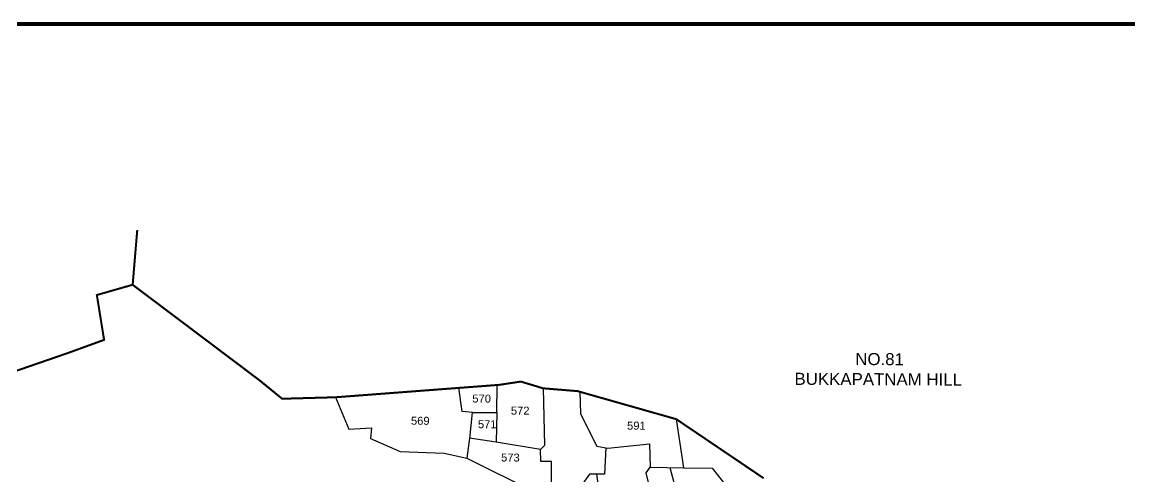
# Model space of a CAD drawing. Header units: feet. Extents: x 799341 to 808000, y 1563100 to 1570804.
# Drawn here: x 801207 to 803976, y 1569668 to 1570804 of the extents above; entities that cross this region are included whole.
import ezdxf

# ---------------------------------------------------------------- set-up
doc = ezdxf.new("R2010")
doc.units = ezdxf.units.FT
doc.header["$LTSCALE"] = 15
doc.header["$MEASUREMENT"] = 0
doc.linetypes.add('HIDDEN2', pattern=[0.1875, 0.125, -0.0625])
for name, color, linetype in [('PLOT', 7, 'Continuous'), ('PLOT NO', 7, 'Continuous'), ('TEXT', 1, 'Continuous'), ('text2', 7, 'Continuous')]:
    doc.layers.add(name, color=color, linetype=linetype)
doc.layers.add('VILLAGE BOUNDRY', color=5, linetype='HIDDEN2', lineweight=100)
doc.styles.get("Standard").update_dxf_attribs({"font": 'arial.ttf'})

msp = doc.modelspace()

# ---------------------------------------------------------------- linework, layer by layer
at = {"layer": 'PLOT'}
for points in [[(802332.8, 1569828.4), (802393.5, 1569829), (802394.7, 1569897.4)], [(801990.5, 1569866.7), (802023.8, 1569787.3), (802080.4, 1569790.2), (802078.3, 1569763.6), (802152.5, 1569731.4), (802261.9, 1569727.1), (802319.2, 1569714.4), (802491.2, 1569629), (802530.6, 1569631.8), (802530.2, 1569706.4), (802503.5, 1569706.2), (802503.4, 1569736.2), (802392.1, 1569754.7), (802325.1, 1569764.1), (802319.2, 1569714.4)], [(802326.2, 1569764), (802332.8, 1569828.4), (802306.9, 1569831.1), (802299.1, 1569890.1)], [(802509.5, 1569889.1), (802512.9, 1569746.1), (802503.4, 1569736.2)], [(802601.6, 1569880.4), (802602.8, 1569825.1), (802643.5, 1569744.1), (802671.4, 1569739.2), (802775.5, 1569750.1), (802777.5, 1569691.9), (802860.5, 1569690.5), (802932, 1569689.3), (802979.5, 1569629.9), (803037.7, 1569603.7), (803042.8, 1569584), (803021, 1569492.9), (802957.5, 1569496.3), (802932.9, 1569537.9), (802911, 1569548.7), (802839.2, 1569533.6), (802820.3, 1569576.9), (802783.6, 1569569.9), (802774.4, 1569597.1), (802781.7, 1569619.6), (802767.3, 1569677.6)], [(802393.5, 1569829), (802392.2, 1569754.7)], [(802842.3, 1569812), (802860.5, 1569690.5)], [(802666.3, 1569740), (802662.8, 1569674.8), (802625.3, 1569674.2), (802549.5, 1569568.7), (802571.1, 1569543.2), (802772.3, 1569408.5), (802850.2, 1569361.1), (802909.5, 1569360.4), (802926.5, 1569345), (802955.5, 1569347.3), (802964.4, 1569417.1), (802948.8, 1569419.1), (802880.8, 1569415.4), (802868.3, 1569427.5), (802837, 1569519.2), (802835.6, 1569522.2), (802792.3, 1569502), (802792.2, 1569527.9), (802783.6, 1569569.9)], [(802792.2, 1569527.9), (802722.4, 1569519.4), (802680.8, 1569523.7), (802663.6, 1569536.1), (802644.1, 1569674.5)], [(802767.3, 1569677.6), (802777.5, 1569691.9)], [(802826.6, 1569691), (802843.2, 1569628.9), (802899.6, 1569596.3), (802911, 1569548.7)]]:
    msp.add_lwpolyline(points, dxfattribs=at)
at = {"layer": 'text2', "color": 5, "const_width": 10}
msp.add_lwpolyline([(799346.4, 1570799.4), (807894.1, 1570799.4), (807894.1, 1563411.2), (799346.4, 1563411.2)], close=True, dxfattribs=at)
at = {"layer": 'VILLAGE BOUNDRY', "linetype": 'ByBlock', "lineweight": -2, "const_width": 5.02}
msp.add_lwpolyline([(801483.5, 1570147.9), (801495, 1570284.8)], dxfattribs=at)
at = {"layer": 'VILLAGE BOUNDRY', "lineweight": -2, "ltscale": 10, "const_width": 5.02}
msp.add_lwpolyline([(800923.7, 1569839.8), (801323.5, 1569978), (801412.1, 1570010.2), (801394, 1570122.3), (801483.5, 1570147.9), (801800.1, 1569909.5), (801857.2, 1569863), (801990.5, 1569866.7), (802400.1, 1569897.8), (802453.9, 1569905.9), (802509.5, 1569889.1), (802595.9, 1569882), (802842.3, 1569812), (803060.7, 1569664.4)], dxfattribs=at)

# ---------------------------------------------------------------- texts
at = {"layer": 'PLOT NO'}
for s, p in [('570', (802332.5, 1569853.5)), ('572', (802428.9, 1569823.4)), ('569', (802179.1, 1569798.1)), ('571', (802346.5, 1569789.4)), ('591', (802719.3, 1569785.8)), ('573', (802404.4, 1569706.1))]:
    msp.add_text(s, height=20, rotation=359.7347, dxfattribs=at).set_placement(p)
at = {"layer": 'TEXT', "insert": (802913.2, 1569979.2), "char_height": 30.124, "width": 864.161, "attachment_point": 1, "rotation": 359.7347}
msp.add_mtext('\\pi376.73;NO.81 \\P\\pi225.06;BUKKAPATNAM HILL', dxfattribs=at)

doc.saveas('drawing.dxf')
